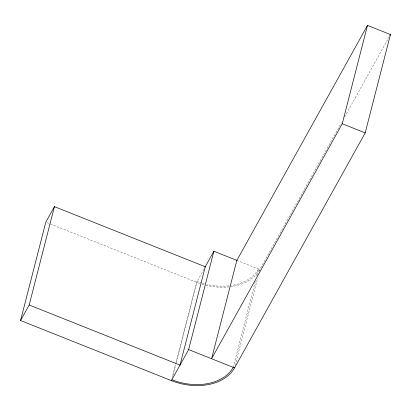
<?xml version="1.0" encoding="UTF-8"?>
<svg xmlns="http://www.w3.org/2000/svg" width="411" height="411" viewBox="0 0 411 411"><rect width="100%" height="100%" fill="white"/><g stroke="black" fill="none" stroke-linecap="round" stroke-linejoin="round"><path stroke-width="0.31" stroke-dasharray="2.06 1.54" d="M172.014 378.156L175.507 364.547M175.667 363.925L196.633 282.27L204.056 268.917M172.826 376.029L175.687 364.896M176.319 362.42L197.126 281.381A48.406 33.928 14.4 0 0 201.277 282.881M233.232 367.362L255.467 280.759M256.736 275.812L258.483 269.005A48.406 33.928 14.4 0 1 231.27 285.532M235.174 365.415L257.574 278.19M259.32 271.383L259.793 269.529L341.495 122.586M344.613 116.976L388.893 37.339M236.844 260.379L259.793 269.529A49.834 34.925 14.4 0 1 230.581 286.714M46.998 222.628L196.633 282.27A49.834 34.925 14.4 0 0 200.291 283.611M228.927 285.851A48.406 33.928 14.4 0 1 206.764 284.417M204.308 283.79A48.406 33.928 14.4 0 1 201.878 283.076M229.369 286.868A49.834 34.925 14.4 0 1 205.11 285.039M204.026 284.751A49.834 34.925 14.4 0 1 201.883 284.124"/><path stroke-width="0.62" d="M20.55 320.513L45.806 222.156L54.432 206.635L205.264 266.749L180.008 365.112L29.176 304.993L20.55 320.513L171.382 380.627A49.834 34.925 14.4 0 0 234.542 367.886L365.194 132.892L390.45 34.534L367.496 25.384L236.844 260.379L211.588 358.741L342.245 123.747L367.496 25.384M29.176 304.993L54.432 206.635M171.382 380.627L188.639 349.591L213.89 251.234L237.142 260.497M204.889 267.422L213.89 251.234M389.828 35.654L390.45 34.534M342.245 123.747L365.194 132.892M188.639 349.591L234.542 367.886M233.232 367.362A48.406 33.928 14.4 0 1 171.875 379.743"/></g></svg>
